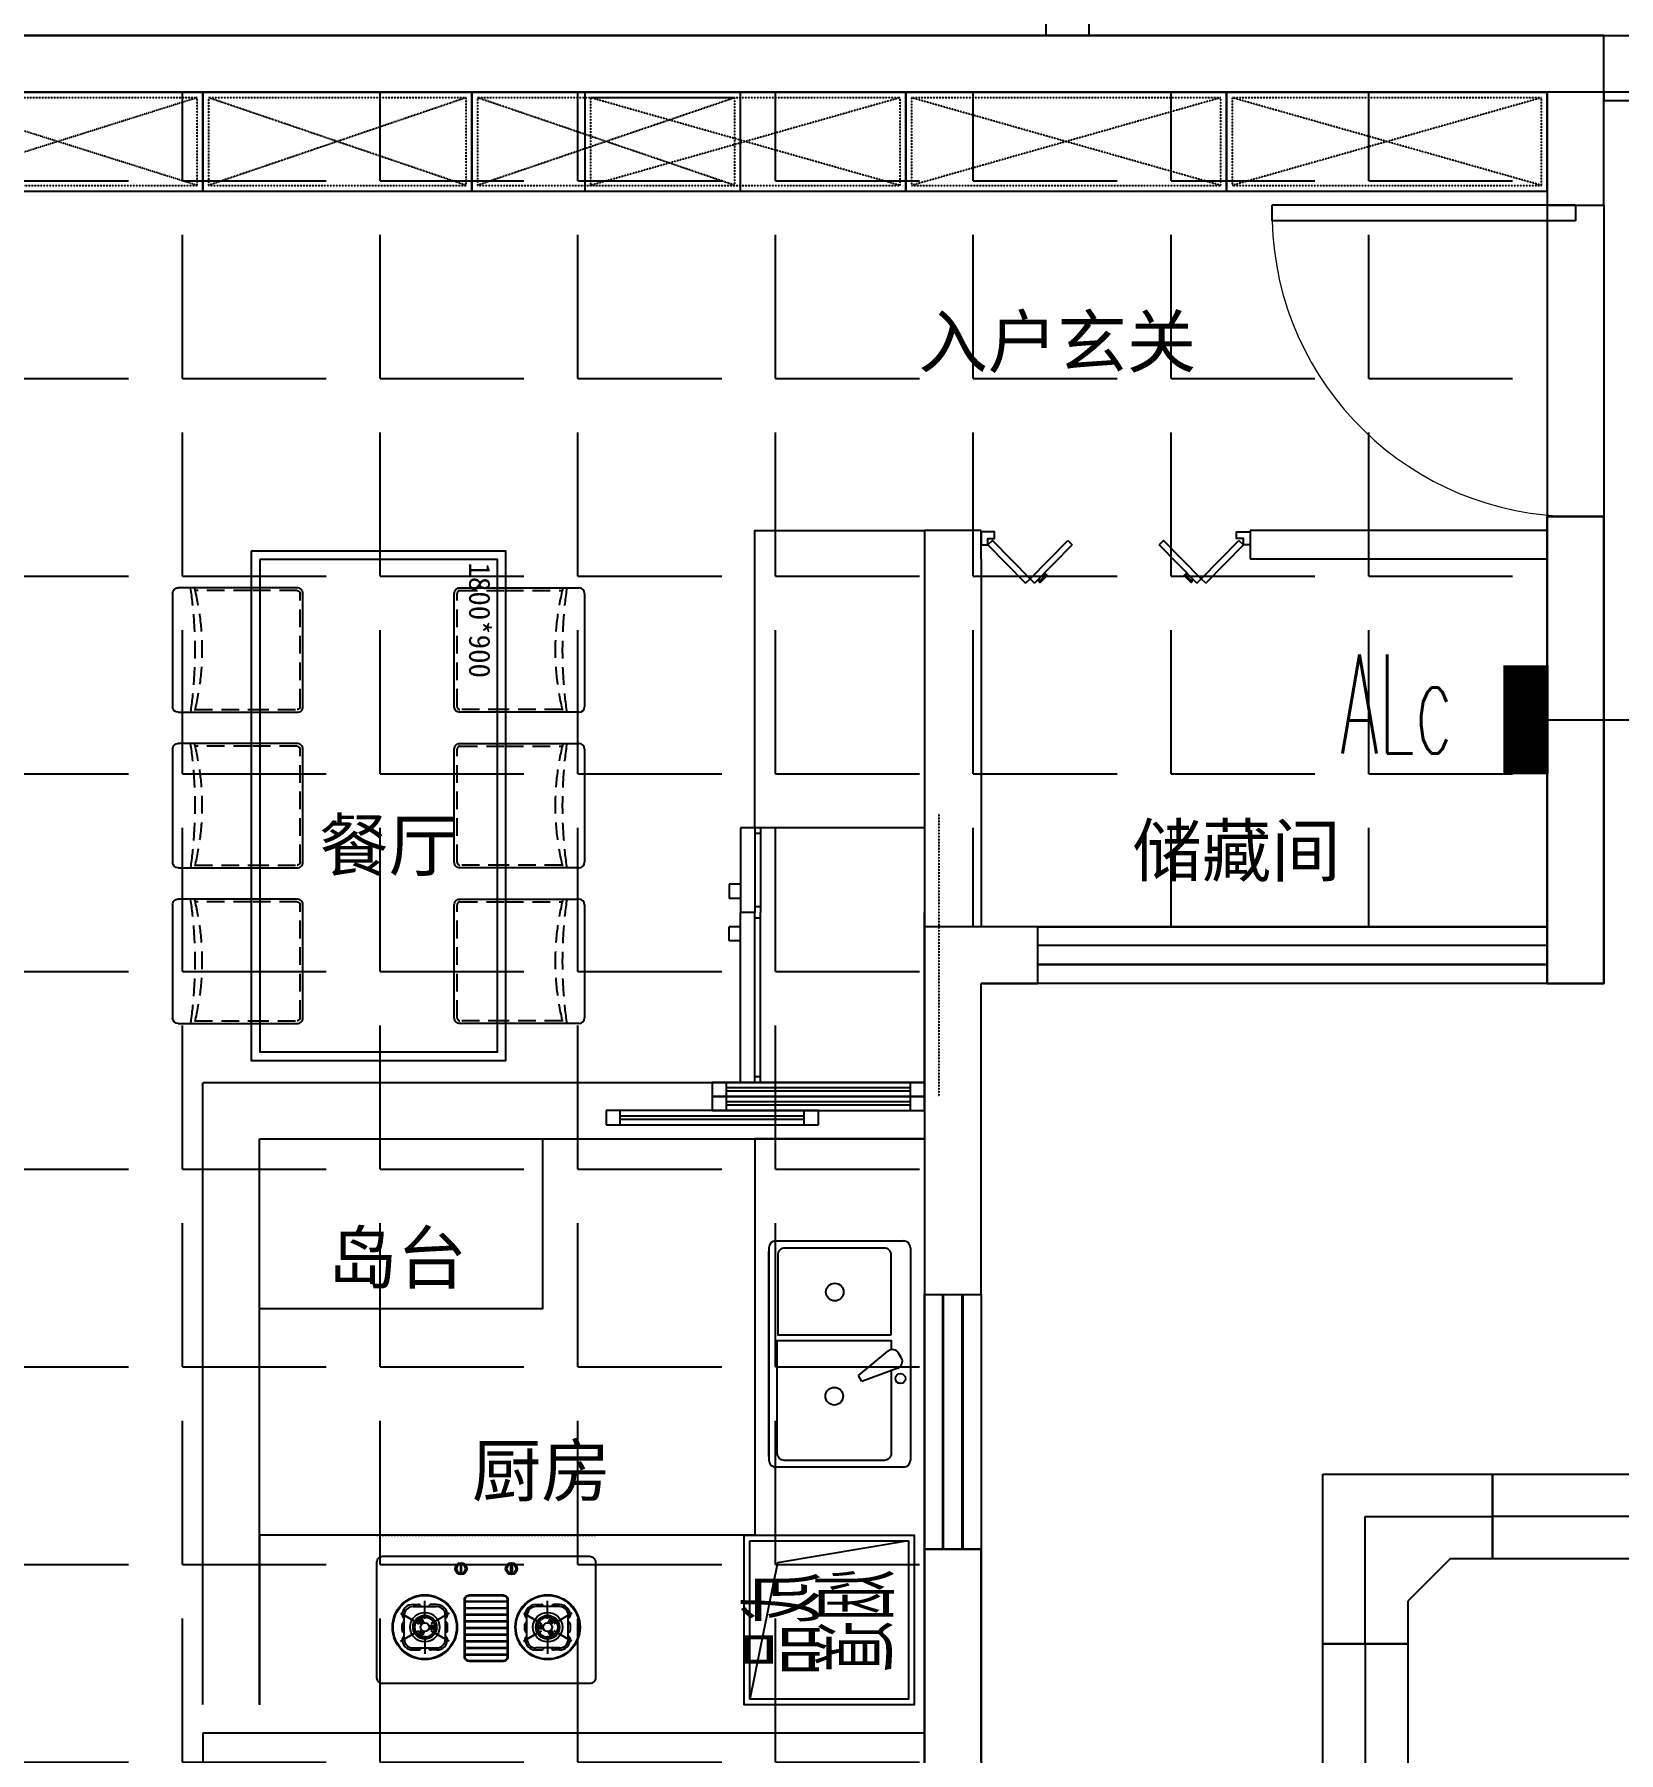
# Model space of a CAD drawing. Extents: x -284868 to 304789, y -137694 to 137894.
# Drawn here: x -73232 to -67635, y 6138 to 12211 of the extents above; entities that cross this region are included whole.
import ezdxf
from ezdxf.enums import TextEntityAlignment as Align

# ---------------------------------------------------------------- set-up
doc = ezdxf.new("R2010")
doc.units = 0
for name, pattern in [('AX-COMP-140B（200）$0$DASH', [0.35, 0.25, -0.1]), ('AX-COMP140B-Fur$0$AX-COMP140B-Fur$0$DASH', [0.35, 0.25, -0.1]), ('DASH', [0.35, 0.25, -0.1]), ('HIDDEN2', [0.1875, 0.125, -0.0625])]:
    doc.linetypes.add(name, pattern=pattern)
doc.layers.get('0').update_dxf_attribs({"linetype": 'CONTINUOUS'})
for name, color, linetype in [('0-墙', 4, 'CONTINUOUS'), ('0-底图', 251, 'CONTINUOUS'), ('0-窗', 11, 'CONTINUOUS'), ('0-非设计区域', 251, 'CONTINUOUS'), ('CABLETRAY', 4, 'CONTINUOUS'), ('CABLETRAY_DOTE', 5, 'DASH'), ('E-FIRE-CIRC', 120, 'CONTINUOUS'), ('EQUIP-箱柜', 3, 'CONTINUOUS'), ('P-完成面', 42, 'CONTINUOUS'), ('TEXT_照明_回路标注', 41, 'CONTINUOUS'), ('WIRE-照明', 130, 'CONTINUOUS')]:
    doc.layers.add(name, color=color, linetype=linetype)
doc.styles.add('_TCH_DIM', font='SIMPLEX', dxfattribs={"bigfont": 'GBCBIG'})
doc.styles.add('_TCH_DYN', font='')
doc.styles.add('_TEL_DIM', font='SIMPLEX', dxfattribs={"width": 0.8, "height": 3.5, "bigfont": 'HZTXT'})
doc.styles.add('AX-COMP-140B（200）$0$zz-0', font='')
doc.styles.add('HZ_e', font='simplex.shx', dxfattribs={"width": 0.8, "bigfont": 'hztxt.shx'})
doc.styles.add('繁线体', font='')
doc.styles.get('_TCH_DYN').set_extended_font_data('SimSun')
doc.styles.get('AX-COMP-140B（200）$0$zz-0').set_extended_font_data('SimHei')
doc.styles.get('繁线体').set_extended_font_data('SimSun')

# ---------------------------------------------------------------- blocks, each defined once
blk = doc.blocks.new('1010111110000000001000000011AX-COMP-140B（200）$0$111110111022110811071652CDX双盆洗菜盆163')
for p, q in [((-375, 550), (375, 550)), ((-400, 75), (-400, 525)), ((14.3, 518.1), (-3.1, 508)), ((50.2, 505.2), (97.5, 378.8)), ((400, 525), (400, 75)), ((75.9, 366.3), (-9.9, 470.6)), ((97.5, 378.8), (75.9, 366.3)), ((-375, 50), (375, 50)), ((362.6, 50), (-362.6, 50))]:
    blk.add_line(p, q)
at = {"linetype": 'AX-COMP-140B（200）$0$DASH', "ltscale": 0.3}
blk.add_line((-400, 0), (400, 0), dxfattribs=at)
blk.add_lwpolyline([(-67.6, 482.3), (-349.4, 482.3, 0.414214), (-374.4, 457.3), (-374.4, 106.2, 0.414214), (-349.4, 81.2), (-67.6, 81.2)], format="xyb", close=True)
blk.add_lwpolyline([(58.7, 482.3), (351.1, 482.3, -0.414214), (376.1, 457.3), (376.1, 104.4, -0.414214), (351.1, 79.4), (-47.2, 79.4), (-47.2, 482.3), (-15.3, 482.3)], format="xyb")
for centre, radius in [((86.7, 514.7), 17.5), ((-218.9, 282.7), 31.2), ((149.2, 280.9), 31.2)]:
    blk.add_circle(centre, radius)
for centre, start, end in [((-375, 525), 90, 180), ((375, 525), 0, 90), ((9.4, 486.4), 120, 219.46232), ((26.8, 496.5), 20.53768, 120), ((-375, 75), 180, 270), ((375, 75), 270, 0)]:
    blk.add_arc(centre, 25, start, end)
blk = doc.blocks.new('*U96')
blk.add_blockref('1010111110000000001000000011AX-COMP-140B（200）$0$111110111022110811071652CDX双盆洗菜盆163', (0, -525))
blk = doc.blocks.new('1010111110000000001000000011AX-COMP-140B（200）$0$111110111022110811071652CDX双头炉灶164')
for points in [[(-100.7, 131.7, 1), (-103.7, 131.7, 1)], [(102.2, 133.3, 1), (102.2, 130.2, 1)], [(-107.6, 120.2, 1), (-107.6, 117.2, 1)], [(109.2, 118.7, 1), (106.1, 118.7, 1)]]:
    blk.add_hatch(color=256).paths.add_polyline_path(points)
for p, q in [((-302.8, 375.2), (-238.7, 338.1)), ((-243.2, 340.8), (-298.2, 372.6)), ((-290, 367.3), (-290, 283.9)), ((-258.7, 405.9), (-258.7, 405.9)), ((-258.7, 405.9), (-239.4, 405.9)), ((-258.7, 398.6), (-175.3, 398.6)), ((-217, 355.9), (-217, 419.5)), ((-131.2, 375.2), (-195.3, 338.1)), ((-175.3, 405.9), (-194.6, 405.9)), ((-190.8, 340.8), (-135.7, 372.6)), ((-144, 367.3), (-144, 283.9)), ((-74.5, 423.9), (74.5, 423.9)), ((-74.5, 421.8), (74.5, 421.8)), ((-74.5, 400.5), (74.5, 400.5)), ((-74.5, 398.3), (74.5, 398.3)), ((-74.5, 377), (74.5, 377)), ((-74.5, 374.9), (74.5, 374.9)), ((131.2, 375.2), (195.3, 338.1)), ((190.8, 340.8), (135.7, 372.6)), ((144, 367.3), (144, 283.9)), ((175.3, 405.9), (194.6, 405.9)), ((258.7, 398.6), (175.3, 398.6)), ((217, 355.9), (217, 419.5)), ((302.8, 375.2), (238.7, 338.1)), ((258.7, 405.9), (239.4, 405.9)), ((243.2, 340.8), (298.2, 372.6)), ((258.7, 405.9), (258.7, 405.9)), ((290, 367.3), (290, 283.9)), ((-302.8, 276.1), (-238.7, 313.1)), ((-243.2, 310.5), (-298.2, 278.7)), ((-297.3, 335.5), (-297.3, 315.7)), ((-238.7, 348.6), (-226, 355.9)), ((-229.5, 335), (-238.7, 348.6)), ((-229.5, 316.3), (-238.7, 302.7)), ((-224.8, 339.2), (-232.4, 352.3)), ((-224.8, 312.1), (-232.4, 299)), ((-218.8, 341.2), (-226, 355.9)), ((-218.8, 310.1), (-226, 295.4)), ((-202.6, 331.8), (-186.2, 332.9)), ((-202.6, 319.4), (-186.2, 318.3)), ((-201.3, 325.6), (-186.2, 325.6)), ((-131.2, 276.1), (-195.3, 313.1)), ((-190.8, 310.5), (-135.7, 278.7)), ((-186.2, 332.9), (-186.2, 318.3)), ((-136.7, 335.5), (-136.7, 315.7)), ((-74.5, 353.6), (74.5, 353.6)), ((-74.5, 351.5), (74.5, 351.5)), ((-74.5, 330.2), (74.5, 330.2)), ((-74.5, 328), (74.5, 328)), ((-74.5, 306.7), (74.5, 306.7)), ((-74.5, 304.6), (74.5, 304.6)), ((131.2, 276.1), (195.3, 313.1)), ((190.8, 310.5), (135.7, 278.7)), ((136.7, 335.5), (136.7, 315.7)), ((186.2, 332.9), (186.2, 318.3)), ((202.6, 331.8), (186.2, 332.9)), ((201.3, 325.6), (186.2, 325.6)), ((202.6, 319.4), (186.2, 318.3)), ((218.8, 341.2), (226, 355.9)), ((218.8, 310.1), (226, 295.4)), ((224.8, 339.2), (232.4, 352.3)), ((224.8, 312.1), (232.4, 299)), ((238.7, 348.6), (226, 355.9)), ((229.5, 335), (238.7, 348.6)), ((229.5, 316.3), (238.7, 302.7)), ((302.8, 276.1), (238.7, 313.1)), ((243.2, 310.5), (298.2, 278.7)), ((297.3, 335.5), (297.3, 315.7)), ((-258.7, 252.7), (-175.3, 252.7)), ((-258.7, 245.4), (-239.4, 245.4)), ((-226, 295.4), (-238.7, 302.7)), ((-217, 295.4), (-217, 231.8)), ((-175.3, 245.4), (-194.6, 245.4)), ((-175.3, 245.4), (-175.3, 245.4)), ((-74.5, 283.3), (74.5, 283.3)), ((-74.5, 281.1), (74.5, 281.1)), ((-74.5, 259.8), (74.5, 259.8)), ((-74.5, 257.7), (74.5, 257.7)), ((258.7, 252.7), (175.3, 252.7)), ((175.3, 245.4), (175.3, 245.4)), ((175.3, 245.4), (194.6, 245.4)), ((217, 295.4), (217, 231.8)), ((226, 295.4), (238.7, 302.7)), ((258.7, 245.4), (239.4, 245.4)), ((-74.5, 236.4), (74.5, 236.4)), ((-74.5, 234.3), (74.5, 234.3))]:
    blk.add_line(p, q)
at = {"linetype": 'AX-COMP-140B（200）$0$DASH', "ltscale": 0.3}
blk.add_line((386.2, 0), (-386.2, 0), dxfattribs=at)
for points in [[(-365.4, 75, -0.414214), (-386.2, 95.9), (-386.2, 504.1, -0.414214), (-365.4, 525), (365.4, 525, -0.414214), (386.2, 504.1), (386.2, 95.9, -0.414214), (365.4, 75)], [(-76.6, 429.4, -0.414214), (-59.5, 446.4), (59.5, 446.4, -0.414214), (76.6, 429.4), (76.6, 228.8, -0.414214), (59.5, 211.7), (-59.5, 211.7, -0.414214), (-76.6, 228.8)], [(-74.5, 429.4, -0.414214), (-59.5, 444.3), (59.5, 444.3, -0.414214), (74.5, 429.4), (74.5, 228.8, -0.414214), (59.5, 213.9), (-59.5, 213.9, -0.414214), (-74.5, 228.8)], [(-91.3, 101.2), (-91.3, 136.1, -1), (-87, 136.1), (-87, 101.2, -1)], [(91.3, 101.2), (91.3, 136.1, 1), (87, 136.1), (87, 101.2, 1)]]:
    blk.add_lwpolyline(points, format="xyb", close=True)
at = {"const_width": 1.04}
for points in [[(-243.2, 340.8), (-298.2, 372.6)], [(-217, 355.9), (-217, 419.5)], [(-190.8, 340.8), (-135.7, 372.6)], [(190.8, 340.8), (135.7, 372.6)], [(217, 355.9), (217, 419.5)], [(243.2, 340.8), (298.2, 372.6)], [(-243.2, 310.5), (-298.2, 278.7)], [(-190.8, 310.5), (-135.7, 278.7)], [(190.8, 310.5), (135.7, 278.7)], [(243.2, 310.5), (298.2, 278.7)], [(-217, 295.4), (-217, 231.8)], [(217, 295.4), (217, 231.8)]]:
    blk.add_lwpolyline(points, dxfattribs=at)
for points in [[(-217, 341.3, -1), (-217, 310, -1), (-217, 341.3, -1)], [(217, 341.3, 1), (217, 310, 1), (217, 341.3, 1)]]:
    blk.add_lwpolyline(points, format="xyb", dxfattribs=at)
for centre, radius in [((-217, 325.6), 114.5), ((-217, 325.6), 112.3), ((217, 325.6), 114.5), ((217, 325.6), 112.3), ((-217, 325.6), 52.1), ((-217, 325.6), 41.7), ((217, 325.6), 52.1), ((217, 325.6), 41.7), ((-217, 325.6), 38.6), ((-217, 325.6), 35.4), ((-217, 325.6), 15.6), ((217, 325.6), 38.6), ((217, 325.6), 35.4), ((217, 325.6), 15.6), ((-89.1, 118.7), 20.6), ((-102.2, 131.7), 1.53), ((89.1, 118.7), 20.6), ((102.2, 131.7), 1.53), ((-107.6, 118.7), 1.53), ((107.6, 118.7), 1.53)]:
    blk.add_circle(centre, radius)
for centre, radius, start, end in [((-258.7, 367.3), 38.6, 90, 180), ((-284.9, 369.5), 12.6, 189.66757, 246.08239), ((-258.7, 367.3), 31.3, 90, 180), ((-239.1, 396.6), 9.33, 12.56398, 91.68605), ((-194.8, 396.6), 9.33, 88.31395, 167.43602), ((-175.3, 367.3), 38.6, 0, 90), ((-175.3, 367.3), 31.3, 0, 90), ((-149.1, 369.5), 12.6, 293.91761, 350.33243), ((175.3, 367.3), 38.6, 90, 180), ((149.1, 369.5), 12.6, 189.66757, 246.08239), ((175.3, 367.3), 31.3, 90, 180), ((194.8, 396.6), 9.33, 12.56398, 91.68605), ((239.1, 396.6), 9.33, 88.31395, 167.43602), ((258.7, 367.3), 38.6, 0, 90), ((258.7, 367.3), 31.3, 0, 90), ((284.9, 369.5), 12.6, 293.91761, 350.33243), ((-287.9, 335.8), 9.33, 102.56398, 181.68605), ((-287.9, 315.5), 9.33, 178.31395, 257.43602), ((-224.3, 338.2), 17.8, 95.73063, 144.26937), ((-202.4, 325.6), 17.8, 335.73063, 24.26937), ((-146, 335.8), 9.33, 358.31395, 77.43602), ((-146, 315.5), 9.33, 282.56398, 1.68605), ((146, 335.8), 9.33, 102.56398, 181.68605), ((146, 315.5), 9.33, 178.31395, 257.43602), ((202.4, 325.6), 17.8, 155.73063, 204.26937), ((224.3, 338.2), 17.8, 35.73063, 84.26937), ((287.9, 335.8), 9.33, 358.31395, 77.43602), ((287.9, 315.5), 9.33, 282.56398, 1.68605), ((-284.9, 281.8), 12.6, 113.91761, 170.33243), ((-258.7, 283.9), 38.6, 180, 270), ((-258.7, 283.9), 31.3, 180, 270), ((-239.1, 254.7), 9.33, 268.31395, 347.43602), ((-224.3, 313), 17.8, 215.73063, 264.26937), ((-194.8, 254.7), 9.33, 192.56398, 271.68605), ((-175.3, 283.9), 31.3, 270, 0), ((-175.3, 283.9), 38.6, 270, 0), ((-149.1, 281.8), 12.6, 9.66757, 66.08239), ((149.1, 281.8), 12.6, 113.91761, 170.33243), ((175.3, 283.9), 38.6, 180, 270), ((175.3, 283.9), 31.3, 180, 270), ((194.8, 254.7), 9.33, 268.31395, 347.43602), ((224.3, 313), 17.8, 275.73063, 324.26937), ((239.1, 254.7), 9.33, 192.56398, 271.68605), ((258.7, 283.9), 31.3, 270, 0), ((258.7, 283.9), 38.6, 270, 0), ((284.9, 281.8), 12.6, 9.66757, 66.08239), ((-89.1, 118.7), 16.3, 97.49421, 262.50579), ((-89.1, 118.7), 16.3, 277.49421, 82.50579), ((89.1, 118.7), 16.3, 97.49421, 262.50579), ((89.1, 118.7), 16.3, 277.49421, 82.50579)]:
    blk.add_arc(centre, radius, start, end)
at = {"style": 'AX-COMP-140B（200）$0$zz-0', "flags": 9}
for tag in ['YSIZE', 'XSIZE']:
    blk.add_attdef(tag, (0, 525), '', height=0.533, dxfattribs=at)
blk = doc.blocks.new('*U97')
blk.add_blockref('1010111110000000001000000011AX-COMP-140B（200）$0$111110111022110811071652CDX双头炉灶164', (0, -525))
blk = doc.blocks.new('1010111110000000001A$C6B9D541B')
at = {"ltscale": 500}
for p, q in [((-15, 20), (-15, 277.5)), ((425, 277.5), (425, 20)), ((405, 0), (5, 0))]:
    blk.add_line(p, q, dxfattribs=at)
at = {"linetype": 'HIDDEN2', "ltscale": 500}
for p, q in [((-5, 78.3), (-5, 277.5)), ((415, 277.5), (415, 78.3))]:
    blk.add_line(p, q, dxfattribs=at)
at = {"ltscale": 500}
blk.add_lwpolyline([(-15, 277.5), (-15, 440, -0.414214), (5, 460), (405, 460, -0.414214), (425, 440), (425, 277.5)], format="xyb", dxfattribs=at)
at = {"linetype": 'HIDDEN2', "ltscale": 500}
blk.add_lwpolyline([(-5, 277.5), (-5, 440, -0.414214), (5, 450), (405, 450, -0.414214), (415, 440), (415, 277.5)], format="xyb", dxfattribs=at)
for centre, radius, start, end in [((205, -793.1), 896.7, 75.79752, 104.20248), ((203.7, -1474), 1552.3, 81.80427, 98.09956)]:
    blk.add_arc(centre, radius, start, end, dxfattribs=at)
at = {"ltscale": 500}
for centre, start, end in [((5, 20), 180, 270), ((405, 20), 270, 0)]:
    blk.add_arc(centre, 20, start, end, dxfattribs=at)
blk = doc.blocks.new('*U95')
at = {"ltscale": 500}
for points in [[(0, 0), (1800, 0), (1800, 900), (0, 900)], [(30, 30), (1770, 30), (1770, 870), (30, 870)]]:
    blk.add_lwpolyline(points, close=True, dxfattribs=at)
at = {"rotation": 180}
for p in [(555, 1177.5), (1105, 1177.5), (1655, 1177.5)]:
    blk.add_blockref('1010111110000000001A$C6B9D541B', p, dxfattribs=at)
at = {"xscale": -1}
for p in [(555, -277.5), (1105, -277.5), (1655, -277.5)]:
    blk.add_blockref('1010111110000000001A$C6B9D541B', p, dxfattribs=at)
at = {"style": '繁线体'}
blk.add_text('1800*900', height=75, dxfattribs=at).set_placement((244.5, 807.5), align=Align.MIDDLE_CENTER)
blk = doc.blocks.new('1010111110000000001000000011AX-COMP-140B（200）$0$111110111022110811071652CDX双门冰箱162')
at = {"linetype": 'AX-COMP-140B（200）$0$DASH', "ltscale": 0.3}
blk.add_line((-1000, 0), (0, 0), dxfattribs=at)
for p, q in [((-950, -50), (-950, -630)), ((-950, -50), (-650, -50)), ((-50, -50), (-650, -50)), ((-50, -50), (-50, -630)), ((-950, -630), (-930, -630)), ((-950, -650), (-930, -650)), ((-950, -650), (-950, -700)), ((-930, -630), (-670, -630)), ((-930, -630), (-930, -650)), ((-930, -650), (-670, -650)), ((-670, -630), (-670, -650)), ((-670, -630), (-650, -630)), ((-670, -650), (-650, -650)), ((-630, -630), (-650, -630)), ((-650, -650), (-650, -700)), ((-630, -650), (-650, -650)), ((-650, -650), (-650, -700)), ((-70, -630), (-630, -630)), ((-630, -630), (-630, -650)), ((-70, -650), (-630, -650)), ((-50, -630), (-70, -630)), ((-70, -630), (-70, -650)), ((-50, -650), (-70, -650)), ((-50, -650), (-50, -700)), ((-950, -700), (-650, -700)), ((-750, -700), (-750, -740)), ((-700, -700), (-700, -740)), ((-50, -700), (-650, -700)), ((-600, -700), (-600, -740)), ((-550, -700), (-550, -740)), ((-750, -740), (-700, -740)), ((-550, -740), (-600, -740))]:
    blk.add_line(p, q)
blk = doc.blocks.new('*U94')
blk.add_blockref('1010111110000000001000000011AX-COMP-140B（200）$0$111110111022110811071652CDX双门冰箱162', (500, 75))
blk = doc.blocks.new('*U104')
at = {"linetype": 'AX-COMP140B-Fur$0$AX-COMP140B-Fur$0$DASH', "ltscale": 0.2}
for p, q in [((20, -330), (1005, -20)), ((20, -20), (1005, -330)), ((1045, -330), (2030, -20)), ((1045, -20), (2030, -330)), ((2070, -330), (3055, -20)), ((2070, -20), (3055, -330)), ((3095, -330), (4080, -20)), ((3095, -20), (4080, -330))]:
    blk.add_line(p, q, dxfattribs=at)
for points in [[(0, 0), (1025, 0), (1025, -350), (0, -350)], [(1025, 0), (2050, 0), (2050, -350), (1025, -350)], [(2050, 0), (3075, 0), (3075, -350), (2050, -350)], [(3075, 0), (4100, 0), (4100, -350), (3075, -350)]]:
    blk.add_lwpolyline(points, close=True)
for points in [[(20, -20), (1005, -20), (1005, -330), (20, -330)], [(1045, -20), (2030, -20), (2030, -330), (1045, -330)], [(2070, -20), (3055, -20), (3055, -330), (2070, -330)], [(3095, -20), (4080, -20), (4080, -330), (3095, -330)]]:
    blk.add_lwpolyline(points, close=True, dxfattribs=at)
blk = doc.blocks.new('1010111110000000001000000011A-140Y-S$0$A$C663954EF153')
for p, q in [((0, 0), (0, -50)), ((750, 0), (0, 0)), ((50, 0), (50, -50)), ((0, -50), (750, -50)), ((50, -19), (700, -19)), ((50, -31), (700, -31)), ((700, 0), (700, -50)), ((750, -50), (750, 0))]:
    blk.add_line(p, q)
blk = doc.blocks.new('1WSGSEDRHD')
for points in [[(-380, 780), (-380, 180), (220, 180), (220, 780)], [(-360, 760), (-360, 200), (200, 200), (200, 760)]]:
    blk.add_lwpolyline(points, close=True)
blk.add_lwpolyline([(-360, 200), (-282.2, 662.4), (200, 760)])
at = {"style": '_TCH_DIM'}
for s, p in [('成品', (-249.3, 513.8)), ('烟道', (-260.5, 251.3))]:
    blk.add_text(s, height=253.19, dxfattribs=at).set_placement(p)
blk = doc.blocks.new('*U101')
at = {"linetype": 'AX-COMP140B-Fur$0$AX-COMP140B-Fur$0$DASH', "ltscale": 0.2}
for p, q in [((20, -330), (1113.3, -20)), ((20, -20), (1113.3, -330)), ((1153.3, -330), (2246.7, -20)), ((1153.3, -20), (2246.7, -330)), ((2286.7, -330), (3380, -20)), ((2286.7, -20), (3380, -330))]:
    blk.add_line(p, q, dxfattribs=at)
for points in [[(0, 0), (1133.3, 0), (1133.3, -350), (0, -350)], [(1133.3, 0), (2266.7, 0), (2266.7, -350), (1133.3, -350)], [(2266.7, 0), (3400, 0), (3400, -350), (2266.7, -350)]]:
    blk.add_lwpolyline(points, close=True)
for points in [[(20, -20), (1113.3, -20), (1113.3, -330), (20, -330)], [(1153.3, -20), (2246.7, -20), (2246.7, -330), (1153.3, -330)], [(2286.7, -20), (3380, -20), (3380, -330), (2286.7, -330)]]:
    blk.add_lwpolyline(points, close=True, dxfattribs=at)
blk = doc.blocks.new('*U102')
at = {"linetype": 'AX-COMP140B-Fur$0$AX-COMP140B-Fur$0$DASH', "ltscale": 0.2}
for p, q in [((20, -330), (930, -20)), ((20, -20), (930, -330)), ((970, -330), (1880, -20)), ((970, -20), (1880, -330))]:
    blk.add_line(p, q, dxfattribs=at)
for points in [[(0, 0), (950, 0), (950, -350), (0, -350)], [(950, 0), (1900, 0), (1900, -350), (950, -350)]]:
    blk.add_lwpolyline(points, close=True)
for points in [[(20, -20), (930, -20), (930, -330), (20, -330)], [(970, -20), (1880, -20), (1880, -330), (970, -330)]]:
    blk.add_lwpolyline(points, close=True, dxfattribs=at)
blk = doc.blocks.new('1010111110000000001$WINLIB2D$00000001')
for points in [[(-0.5, 0.5), (-0.5, -0.5)], [(-0.5, 0.5), (0.5, 0.5)], [(0.5, -0.5), (0.5, 0.5)], [(0.5, 0.1667), (-0.5, 0.1667)], [(0.5, -0.1667), (-0.5, -0.1667)], [(-0.5, -0.5), (0.5, -0.5)]]:
    blk.add_lwpolyline(points)
blk = doc.blocks.new('1010111110000000001333$DorLib2D$00000001')
for p, q in [((0.45, 0.975), (0.5, 0.975)), ((0.45, 0), (0.45, 0.975)), ((0.5, 0), (0.5, 0.975)), ((0.5, 0), (0.45, 0))]:
    blk.add_line(p, q)
at = {"lineweight": 13}
blk.add_arc((0.475, 0), 0.975, 91.4693, 180, dxfattribs=at)
blk = doc.blocks.new('$DorLib2D$00000034')
for p, q in [((-0.3348, 0.1427), (-0.475, 0)), ((-0.3348, 0.1427), (-0.3182, 0.1263)), ((-0.3015, 0.1427), (-0.3182, 0.1263)), ((-0.3015, 0.1427), (-0.1614, 0)), ((0.3015, 0.1427), (0.1614, 0)), ((0.3015, 0.1427), (0.3182, 0.1263)), ((0.3348, 0.1427), (0.3182, 0.1263)), ((0.3348, 0.1427), (0.475, 0)), ((-0.3182, 0.1263), (-0.4584, -0.0164)), ((-0.3182, 0.1263), (-0.178, -0.0164)), ((0.3182, 0.1263), (0.178, -0.0164)), ((0.3182, 0.1263), (0.4584, -0.0164)), ((-0.5, -0.048), (-0.5, 0)), ((-0.4584, -0.0164), (-0.475, 0)), ((-0.178, -0.0164), (-0.1614, 0)), ((0.178, -0.0164), (0.1614, 0)), ((0.4584, -0.0164), (0.475, 0)), ((0.5, -0.048), (0.5, 0))]:
    blk.add_line(p, q)
for points in [[(-0.2899, 0.1308), (-0.2804, 0.1401), (-0.255, 0.1143), (-0.2645, 0.1049)], [(-0.2866, 0.1275), (-0.2804, 0.1335), (-0.2616, 0.1144), (-0.2678, 0.1083)], [(0.2899, 0.1308), (0.2804, 0.1401), (0.255, 0.1143), (0.2645, 0.1049)], [(0.2866, 0.1275), (0.2804, 0.1335), (0.2616, 0.1144), (0.2678, 0.1083)], [(-0.5, 0), (-0.475, 0), (-0.475, -0.023), (-0.45, -0.023), (-0.45, -0.048), (-0.5, -0.048)], [(0.5, 0), (0.475, 0), (0.475, -0.023), (0.45, -0.023), (0.45, -0.048), (0.5, -0.048)]]:
    blk.add_lwpolyline(points)
blk = doc.blocks.new('FFFFFFFFHGFH')
for p, q in [((389355, 186109.7), (380205, 186109.7)), ((389355, 185509.7), (389355, 186109.7)), ((389155, 185909.7), (380305, 185909.7)), ((389155, 185909.7), (389155, 185509.7)), ((389155, 185509.7), (389355, 185509.7)), ((389355, 185509.7, 0), (389355, 184409.7, 0)), ((389355, 184409.7), (389155, 184409.7)), ((389155, 184409.7), (389155, 184359.7)), ((389355, 184259.7), (389355, 184409.7)), ((386955, 184359.7), (386955, 182859.7)), ((387155, 184359.7), (386955, 184359.7)), ((387155, 184259.7), (387155, 184359.7)), ((389155, 184359.7), (388105, 184359.7)), ((388105, 184359.7), (388105, 184259.7)), ((387155, 184259.7), (387155, 182959.7)), ((388105, 184259.7), (389155, 184259.7)), ((389155, 182759.7), (389155, 184259.7)), ((389355, 182759.7), (389355, 184259.7)), ((387355, 182959.7), (387155, 182959.7)), ((387355, 182759.7), (387355, 182959.7)), ((389155, 182959.7), (387355, 182959.7)), ((386955, 182859.7), (386955, 181659.7)), ((389155, 182893.1), (387355, 182893.1)), ((389155, 182826.4), (387355, 182826.4)), ((387355, 182759.7), (387155, 182759.7)), ((387155, 181659.7), (387155, 182759.7)), ((389155, 182759.7), (387355, 182759.7)), ((389155, 182759.7), (389355, 182759.7)), ((386955, 181659.7), (387155, 181659.7)), ((387155, 180759.7), (386955, 180759.7)), ((386955, 180759.7), (386955, 180109.7)), ((387155, 180009.7), (387155, 180759.7)), ((386955, 180109.7), (384405, 180109.7)), ((384405, 180109.7), (384405, 179909.7))]:
    blk.add_line(p, q)
at = {"elevation": 0}
for points in [[(386955, 184359.7), (386955, 183309.7), (386355, 183309.7), (386354.9, 184359.7)], [(384605, 182209.7), (385605, 182209.7), (385605, 181609.7), (384605, 181609.7)]]:
    blk.add_lwpolyline(points, close=True, dxfattribs=at)
at = {"linetype": 'DASH', "elevation": 0}
for points in [[(384405, 180209.7), (384405, 182409.7), (386955, 182409.7)], [(384605, 180209.7), (384605, 182209.7), (386955, 182209.7)]]:
    blk.add_lwpolyline(points, dxfattribs=at)
at = {"elevation": 0}
blk.add_lwpolyline([(386955, 182209.7), (386355, 182209.7), (386355, 180809.7), (384605, 180809.7), (384605, 180209.7)], dxfattribs=at)
for name, p, xscale, rotation in [('*U104', (384405, 185909.7), -0.9999999999999998, 359.9994105889658), ('*U102', (386305, 185909.8), -0.9999999999999998, 359.9994105889658), ('*U101', (389155, 185909.7), -0.9999999999999998, 359.9994105889658), ('1WSGSEDRHD', (387098.1, 180429.7, 0), -1, 89.99999991303403)]:
    blk.add_blockref(name, p, dxfattribs=dict(xscale=xscale, rotation=rotation))
for name, p, xscale, yscale, zscale, rotation in [('1010111110000000001333$DorLib2D$00000001', (389255, 184959.7), 1100, 1100, -1100, 89.99999991303406), ('$DorLib2D$00000034', (387630, 184309.7), 950, 950, 950, 179.9999999130349), ('1010111110000000001$WINLIB2D$00000001', (387055, 181209.7), -899.9798078981696, 200.0000000000001, 899.9798078981694, 89.99999991303406)]:
    blk.add_blockref(name, p, dxfattribs=dict(xscale=xscale, yscale=yscale, zscale=zscale, rotation=rotation))
at = {"extrusion": (8.47033e-22, -1.28566e-30, -1), "xscale": -1, "zscale": -1, "rotation": 90.00000008696597}
blk.add_blockref('*U95', (-384575.9, 184287.5, 0), dxfattribs=at)
at = {"extrusion": (1.71017e-09, -4.57407e-09, -1), "xscale": -1, "zscale": -1, "rotation": 89.9967471266585}
blk.add_blockref('*U94', (-386930, 182859.7, 0), dxfattribs=at)
at = {"extrusion": (1.71102e-09, -4.57358e-09, -1), "xscale": -1, "zscale": -1, "rotation": 180.0001806693236}
for p in [(-386955, 182359.7, 0), (-386580, 182259.7, 0), (-386955, 182309.7, 0)]:
    blk.add_blockref('1010111110000000001000000011A-140Y-S$0$A$C663954EF153', p, dxfattribs=at)
at = {"extrusion": (-4.57407e-09, 1.71017e-09, 1)}
for name, p, rotation in [('*U96', (386880, 181449.8, 0), 269.9987640646312), ('*U97', (385406.3, 180284.7, 0), 179.9987640646313)]:
    blk.add_blockref(name, p, dxfattribs=dict(at, rotation=rotation))
at = {"style": '_TCH_DYN'}
for s, p in [('入户玄关', (387914.9, 184883.4, 0)), ('餐厅', (385306.8, 183104.1, 0)), ('储藏间', (388425.6, 183084.8)), ('岛台', (385337.4, 181645.9, 0)), ('厨房', (385846.6, 180894, 0))]:
    blk.add_text(s, height=180, dxfattribs=at).set_placement(p, align=Align.BOTTOM_RIGHT)
blk = doc.blocks.new('A$C4DBE3E00')
at = {"layer": 'CABLETRAY'}
for p, q in [((-7723, 17915.9), (-7723, 18515.9)), ((-7723, 18515.9), (-7123, 18515.9)), ((-7123, 18215.9), (-7123, 18515.9)), ((-7123, 18515.9), (8943, 18515.9)), ((-7123, 18515.9), (-7123, 18215.9)), ((-7273, 18215.9), (-7423, 18065.9)), ((-7123, 18215.9), (-7273, 18215.9)), ((8943, 18215.9), (-7123, 18215.9)), ((-7423, 18065.9), (-7423, 17915.9)), ((-7423, 17915.9), (-7723, 17915.9)), ((-7723, -1374.9), (-7723, 17915.9)), ((-7723, 17915.9), (-7423, 17915.9)), ((-7423, 17915.9), (-7423, -1374.9))]:
    blk.add_line(p, q, dxfattribs=at)
at = {"layer": 'CABLETRAY_DOTE'}
for p, q in [((-7573, 17915.9), (-7573, 18365.9)), ((-7573, 18365.9), (-7123, 18365.9)), ((8943, 18365.9), (-7123, 18365.9)), ((-7573, 17915.9), (-7573, -1374.9))]:
    blk.add_line(p, q, dxfattribs=at)
blk = doc.blocks.new('*X428')
at = {"color": 0}
for p, q in [((-250, 32.8), (-82.8, 200)), ((-250, 68.2), (-118.2, 200)), ((-250, 103.6), (-153.6, 200)), ((-250, 138.9), (-188.9, 200)), ((-250, 174.3), (-224.3, 200)), ((-247.5, 0), (-47.5, 200)), ((-212.1, 0), (-12.1, 200)), ((-176.8, 0), (23.2, 200)), ((-141.4, 0), (58.6, 200)), ((-106.1, 0), (93.9, 200)), ((-70.7, 0), (129.3, 200)), ((-35.4, 0), (164.6, 200)), ((0, 0), (200, 200)), ((35.4, 0), (235.4, 200)), ((70.7, 0), (250, 179.3)), ((106.1, 0), (250, 143.9)), ((141.4, 0), (250, 108.6)), ((176.8, 0), (250, 73.2)), ((212.1, 0), (250, 37.9)), ((247.5, 0), (250, 2.5))]:
    blk.add_line(p, q, dxfattribs=at)
blk = doc.blocks.new('$equip$00002943')
for p, q in [((-0.75, 0.6), (-0.75, 0)), ((0.75, 0.6), (-0.75, 0.6)), ((0.75, 0), (0.75, 0.6)), ((-0.75, 0), (0.75, 0))]:
    blk.add_line(p, q)
for points, const_width in [([(-0.75, 0.3), (0.75, 0.3)], 0.6), ([(-0.75, 0.6), (-0.75, 0), (0.75, 0), (0.75, 0.6), (-0.75, 0.6), (-0.75, 0)], 0.04)]:
    blk.add_lwpolyline(points, dxfattribs=dict(const_width=const_width))
for p in [(0, 0.6), (-0.75, 0.3), (0.75, 0.3), (0, 0)]:
    blk.add_point(p)
at = {"xscale": 0.00300000000061118, "yscale": 0.00300000000061118, "zscale": 0.00300000000061118}
blk.add_blockref('*X428', (0, 0), dxfattribs=at)
at = {"color": 7, "style": '_TEL_DIM', "flags": 1}
for tag in ['A', 'REMARK']:
    blk.add_attdef(tag, text='', height=0.00002, dxfattribs=at).set_placement((0, 0), align=Align.MIDDLE_CENTER)

msp = doc.modelspace()

# ---------------------------------------------------------------- hatches: boundary and pattern name
at = {"layer": '0-非设计区域', "ltscale": 3}
h = msp.add_hatch(dxfattribs=at)
h.set_pattern_fill('ANGLE', color=256, scale=100)
h.set_pattern_definition([(0, (-492507.45, 452446.1), (0, 698.5), [508, -190.5]), (90, (-492507.45, 452446.1), (-698.5, 4e-14), [508, -190.5])])
h.paths.add_polyline_path([(-67886.6, 12007.3), (-67886.6, 9057.3), (-70086.6, 9057.3), (-70086.6, 2708), (-71836.6, 2708), (-71836.6, 608), (-72636.6, 608), (-72636.6, -192), (-76803.8, -192), (-77136.6, 140.9), (-77136.6, 8507.3), (-78336.6, 8507.3), (-78336.6, 12007.3)])

# ---------------------------------------------------------------- linework, layer by layer
at = {"layer": '0-墙', "ltscale": 3}
for points in [[(-69656.6, 12307.3), (-69506.6, 12307.3), (-69506.6, 12207.3), (-69656.6, 12207.3)], [(-77256.6, 12207.3), (-66906.6, 12207.3), (-66906.6, 12007.3), (-77256.6, 12007.3)], [(-67886.6, 11607.3), (-67686.6, 11607.3), (-67686.6, 12007.3), (-67886.6, 12007.3)], [(-67886.6, 10507.3), (-67686.6, 10507.3), (-67686.6, 8857.3), (-67886.6, 8857.3)], [(-70086.6, 6857.7), (-69886.6, 6857.7), (-69886.6, 5957.7), (-70086.6, 5957.7)]]:
    msp.add_lwpolyline(points, close=True, dxfattribs=at)
msp.add_lwpolyline([(-69886.6, 8857.3), (-69686.6, 8857.3), (-69686.6, 9057.3), (-70086.6, 9057.3), (-70086.6, 7757.3), (-69886.6, 7757.3), (-69886.6, 8857.3)], dxfattribs=at)
at = {"layer": '0-窗'}
for points in [[(-69686.6, 9057.3), (-67887.4, 9057.3), (-67887.4, 8857.3), (-69686.6, 8857.3)], [(-69686.6, 8992.3), (-67887.4, 8992.3), (-67887.4, 8922.3), (-69686.6, 8922.3)], [(-69886.6, 7757.3), (-69886.6, 6857.7), (-70086.6, 6857.7), (-70086.6, 7757.3)], [(-69951.6, 7757.3), (-69951.6, 6857.7), (-70021.6, 6857.7), (-70021.6, 7757.3)]]:
    msp.add_lwpolyline(points, close=True, dxfattribs=at)
at = {"layer": '0-非设计区域', "ltscale": 3}
msp.add_lwpolyline([(-67886.6, 12007.3), (-67886.6, 9057.3), (-70086.6, 9057.3), (-70086.6, 2708), (-71836.6, 2708), (-71836.6, 608), (-72636.6, 608), (-72636.6, -192), (-76803.8, -192), (-77136.6, 140.9), (-77136.6, 8507.3), (-78336.6, 8507.3), (-78336.6, 12007.3)], close=True, dxfattribs=at)
at = {"layer": 'E-FIRE-CIRC'}
msp.add_lwpolyline([(-67886.6, 9789), (-65955.4, 9789)], dxfattribs=at)
at = {"layer": 'P-完成面'}
msp.add_lwpolyline([(-67686.6, 12007.3), (-67686.6, 11977.3), (-66906.6, 11977.3)], dxfattribs=at)

# ---------------------------------------------------------------- block references
at = {"layer": '0-底图'}
msp.add_blockref('FFFFFFFFHGFH', (-457041.6, -173902.4), dxfattribs=at)
at = {"layer": 'EQUIP-箱柜', "xscale": 250, "yscale": 250, "zscale": 250, "rotation": 89.99999991303476}
msp.add_blockref('$equip$00002943', (-67886.6, 9789), dxfattribs=at)
at = {"layer": 'WIRE-照明'}
msp.add_blockref('A$C4DBE3E00', (-60956.6, -11392.7), dxfattribs=at)

# ---------------------------------------------------------------- texts
at = {"layer": 'TEXT_照明_回路标注', "style": 'HZ_e', "width": 0.5}
msp.add_text('ALc', height=350, dxfattribs=at).set_placement((-68617.3, 9669.4, 0.1))

doc.saveas('drawing.dxf')
